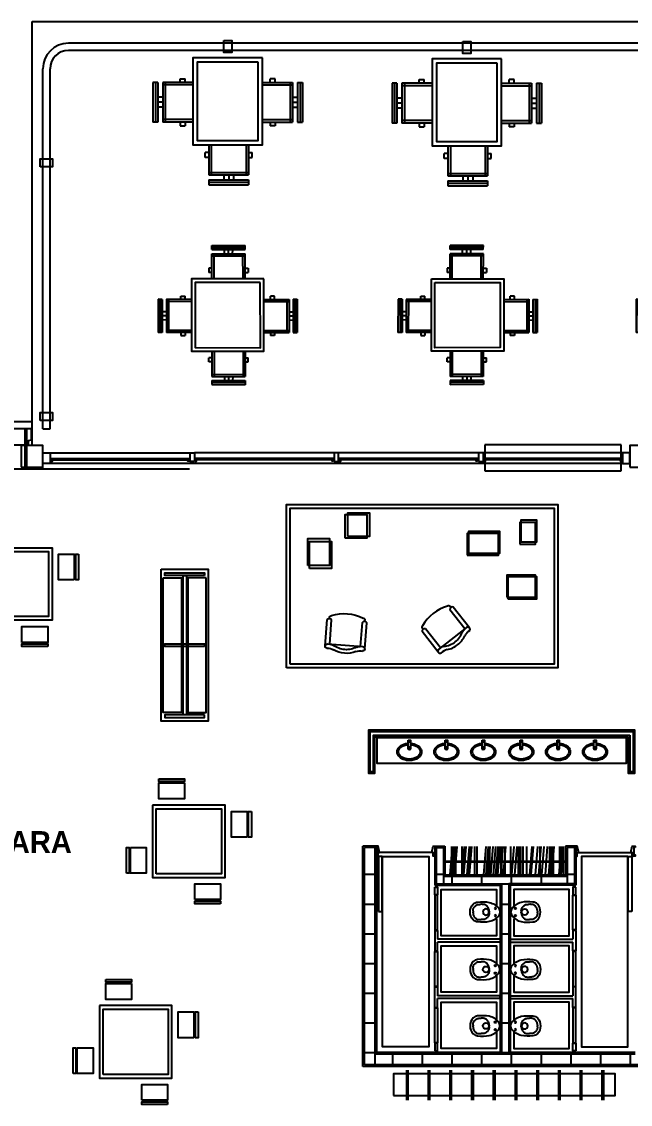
# Model space of a CAD drawing. Extents: x 2217 to 2324, y 363 to 419.
# Drawn here: x 2276.53 to 2284.93, y 403.96 to 418.9 of the extents above; entities that cross this region are included whole.
import ezdxf

# ---------------------------------------------------------------- set-up
doc = ezdxf.new("R2010")
doc.units = 0
doc.header["$LTSCALE"] = 12
doc.header["$MEASUREMENT"] = 0
doc.linetypes.add('HIDDEN', pattern=[0.375, 0.25, -0.125])
doc.layers.get('0').update_dxf_attribs({"linetype": 'CONTINUOUS'})
for name, color, linetype in [('10-SANITARIOS', 2, 'CONTINUOUS'), ('ANAQUELES', 2, 'CONTINUOUS'), ('CARPINTERIA', 2, 'CONTINUOUS'), ('ESTRUCTURA', 7, 'CONTINUOUS'), ('MUEBLES', 2, 'CONTINUOUS'), ('MURO-INT', 4, 'CONTINUOUS'), ('NOMBRES3', 3, 'CONTINUOUS'), ('PREMOLDHORMIGON', 7, 'CONTINUOUS'), ('PUERTAS', 2, 'CONTINUOUS'), ('SOLADO', 8, 'CONTINUOUS'), ('TABIQUES', 2, 'CONTINUOUS'), ('VIDRIO', 8, 'CONTINUOUS')]:
    doc.layers.add(name, color=color, linetype=linetype)
doc.styles.add('NOMBRES3', font='cityb___.ttf')
pattern_1 = [(0, (0, 0), (0, 0.41), [])]

# ---------------------------------------------------------------- blocks, each defined once
blk = doc.blocks.new('SAPLS507')
blk.add_lwpolyline([(0, -0.585, 0.193023), (0.137, -0.535, 0.145572), (0.172, -0.456, 0.077711), (0.165, -0.255, 0.087544), (0.125, -0.161, 0.055228), (0.065, -0.091, 0.090627), (0, -0.072, 0.091051), (-0.065, -0.091, 0.055228), (-0.126, -0.161, 0.087544), (-0.165, -0.255, 0.077711), (-0.172, -0.456, 0.145572), (-0.137, -0.535, 0.193023), (0, -0.585, 61.25604)], format="xyb", close=True)
at = {"color": 30}
for points in [[(-0.015, -0.256), (-0.033, -0.258, 0.028747), (-0.061, -0.265, 0.052421), (-0.075, -0.272, 0.050041), (-0.092, -0.284, 0.040538), (-0.109, -0.303, 0.036304), (-0.124, -0.325, 0.08346), (-0.129, -0.336, 0.024812), (-0.13, -0.346, 0.009631), (-0.132, -0.373, 0.014344), (-0.132, -0.382, 0.009208), (-0.132, -0.396)], [(0.015, -0.256), (0.033, -0.258, -0.028747), (0.061, -0.265, -0.052421), (0.075, -0.272, -0.050041), (0.092, -0.284, -0.040538), (0.109, -0.303, -0.036304), (0.125, -0.325, -0.08346), (0.129, -0.336, -0.024812), (0.13, -0.346, -0.009631), (0.132, -0.373, -0.014344), (0.133, -0.382, -0.009208), (0.132, -0.396)], [(-0.015, -0.536), (-0.033, -0.535, -0.028747), (-0.061, -0.527, -0.052421), (-0.075, -0.521, -0.050041), (-0.092, -0.508, -0.040538), (-0.109, -0.49, -0.036304), (-0.124, -0.468, -0.08346), (-0.129, -0.457, -0.024812), (-0.13, -0.446, -0.009631), (-0.132, -0.42, -0.014344), (-0.132, -0.411, -0.009208), (-0.132, -0.396)], [(0.015, -0.536), (0.033, -0.535, 0.028747), (0.061, -0.527, 0.052421), (0.075, -0.521, 0.050041), (0.092, -0.508, 0.040538), (0.109, -0.49, 0.036304), (0.125, -0.468, 0.08346), (0.129, -0.457, 0.024812), (0.13, -0.446, 0.009631), (0.132, -0.42, 0.014344), (0.133, -0.411, 0.009208), (0.132, -0.396)]]:
    blk.add_lwpolyline(points, format="xyb", dxfattribs=at)
for points in [[(-0.015, -0.256), (0, -0.256)], [(0.015, -0.256), (0, -0.256)], [(-0.015, -0.536), (0, -0.536)], [(0.015, -0.536), (0, -0.536)]]:
    blk.add_lwpolyline(points, dxfattribs=at)
for centre, radius in [((-0.064, -0.152), 0.0141), ((0.064, -0.152), 0.0141), ((0, -0.314), 0.0535)]:
    blk.add_circle(centre, radius, dxfattribs=at)
blk = doc.blocks.new('P80I')
at = {"layer": 'PUERTAS'}
blk.add_line((0.78, 0.02), (0.02, 0.02), dxfattribs=at)
for points in [[(0.025, 0.83), (0.075, 0.83), (0.075, 0.075), (0.025, 0.075)], [(-0.02, -0.05), (0, -0.05), (0, 0.05), (-0.02, 0.05), (-0.02, 0.07), (0.02, 0.07), (0.02, 0.02), (0.04, 0.02), (0.02, -0.07), (-0.02, -0.07)], [(0.82, -0.05), (0.8, -0.05), (0.8, 0.05), (0.82, 0.05), (0.82, 0.07), (0.78, 0.07), (0.78, 0.02), (0.76, 0.02), (0.78, -0.07), (0.82, -0.07)]]:
    blk.add_lwpolyline(points, close=True, dxfattribs=at)
blk.add_circle((0.02, 0.075), 0.005, dxfattribs=at)
blk = doc.blocks.new('BACHANIÑOS')
at = {"layer": '10-SANITARIOS'}
blk.add_lwpolyline([(-0.015, 0.283), (0.015, 0.283), (0.015, 0.183), (-0.015, 0.183)], close=True, dxfattribs=at)
at = {"layer": '10-SANITARIOS', "color": 8}
for centre, radius in [((0, 0.265), 0.0121), ((0, 0.172), 0.01)]:
    blk.add_circle(centre, radius, dxfattribs=at)
blk.add_arc((0, 0.172), 0.02, 138.5904, 41.4096, dxfattribs=at)
at = {"layer": '10-SANITARIOS', "color": 8, "extrusion": (0, 0, -1)}
blk.add_ellipse((0, 0.12), major_axis=(-0.15, 0), ratio=0.666667, start_param=1.670964, end_param=7.753814, dxfattribs=at)
at = {"layer": '10-SANITARIOS'}
blk.add_open_spline([(0.015, 0.239), (0.017, 0.239), (0.018, 0.239), (0.081, 0.234), (0.138, 0.205), (0.177, 0.126), (0.17, 0.086), (0.119, 0.028), (0.078, 0.008), (-0.03, -0.007), (-0.1, 0.011), (-0.158, 0.07), (-0.17, 0.094), (-0.17, 0.12), (-0.17, 0.144), (-0.159, 0.168), (-0.112, 0.218), (-0.065, 0.236), (-0.015, 0.239)], degree=3, knots=[1.662738, 1.662738, 1.662738, 1.662738, 1.694094, 1.694094, 2.825169, 2.825169, 3.667091, 3.667091, 4.509014, 4.509014, 5.694229, 5.694229, 6.283185, 6.283185, 6.283185, 6.846204, 6.846204, 7.76179, 7.76179, 7.76179, 7.76179], dxfattribs=at)
blk = doc.blocks.new('MESABAREXT2PL')
at = {"layer": 'MUEBLES', "color": 1}
for p, q in [((-0.525, 0.126), (-0.848, -0.197)), ((-0.505, 0.106), (-0.828, -0.218)), ((-0.485, 0.085), (-0.808, -0.238)), ((-0.444, 0.045), (-0.768, -0.278)), ((-0.424, 0.025), (-0.747, -0.298)), ((-0.485, 0.085), (-0.525, 0.126)), ((-0.22, -0.22), (-0.465, 0.025)), ((-0.2, -0.2), (-0.444, 0.045)), ((0.2, -0.2), (0.444, 0.045)), ((0.22, -0.22), (0.465, 0.025)), ((0.424, 0.025), (0.747, -0.298)), ((0.444, 0.045), (0.768, -0.278)), ((0.485, 0.085), (0.525, 0.126)), ((0.485, 0.085), (0.808, -0.238)), ((0.505, 0.106), (0.828, -0.218)), ((0.525, 0.126), (0.848, -0.197)), ((-0.646, -0.157), (-0.687, -0.117)), ((-0.606, -0.117), (-0.646, -0.076)), ((-0.566, -0.076), (-0.606, -0.036)), ((-0.303, -0.096), (-0.273, -0.066)), ((-0.273, -0.066), (-0.232, -0.107)), ((-0.263, -0.137), (-0.232, -0.107)), ((0.273, -0.066), (0.232, -0.107)), ((0.263, -0.137), (0.232, -0.107)), ((0.303, -0.096), (0.273, -0.066)), ((0.566, -0.076), (0.606, -0.036)), ((0.606, -0.117), (0.646, -0.076)), ((0.646, -0.157), (0.687, -0.117)), ((-0.808, -0.238), (-0.848, -0.197)), ((-0.523, -0.523), (-0.768, -0.278)), ((-0.503, -0.503), (-0.747, -0.258)), ((0.503, -0.503), (0.747, -0.258)), ((0.523, -0.523), (0.768, -0.278)), ((0.808, -0.238), (0.848, -0.197)), ((-0.626, -0.42), (-0.656, -0.45)), ((0.626, -0.42), (0.656, -0.45)), ((-0.656, -0.45), (-0.616, -0.49)), ((-0.586, -0.46), (-0.616, -0.49)), ((0.586, -0.46), (0.616, -0.49)), ((0.656, -0.45), (0.616, -0.49)), ((-0.507, -0.907), (-0.752, -1.152)), ((-0.487, -0.927), (-0.732, -1.172)), ((-0.641, -0.98), (-0.601, -0.939)), ((-0.611, -1.01), (-0.641, -0.98)), ((-0.57, -0.97), (-0.601, -0.939)), ((0.487, -0.927), (0.732, -1.172)), ((0.507, -0.907), (0.752, -1.152)), ((0.57, -0.97), (0.601, -0.939)), ((0.641, -0.98), (0.601, -0.939)), ((0.611, -1.01), (0.641, -0.98)), ((-0.793, -1.192), (-0.833, -1.232)), ((-0.793, -1.192), (-0.469, -1.515)), ((-0.752, -1.152), (-0.429, -1.475)), ((-0.732, -1.131), (-0.409, -1.455)), ((0.732, -1.131), (0.409, -1.455)), ((0.752, -1.152), (0.429, -1.475)), ((0.793, -1.192), (0.469, -1.515)), ((0.793, -1.192), (0.833, -1.232)), ((-0.833, -1.232), (-0.51, -1.556)), ((-0.813, -1.212), (-0.49, -1.535)), ((-0.631, -1.273), (-0.671, -1.313)), ((-0.591, -1.313), (-0.631, -1.354)), ((-0.204, -1.21), (-0.449, -1.455)), ((-0.184, -1.23), (-0.429, -1.475)), ((-0.287, -1.333), (-0.257, -1.364)), ((-0.257, -1.364), (-0.217, -1.323)), ((-0.247, -1.293), (-0.217, -1.323)), ((0.184, -1.23), (0.429, -1.475)), ((0.204, -1.21), (0.449, -1.455)), ((0.247, -1.293), (0.217, -1.323)), ((0.257, -1.364), (0.217, -1.323)), ((0.287, -1.333), (0.257, -1.364)), ((0.813, -1.212), (0.49, -1.535)), ((0.833, -1.232), (0.51, -1.556)), ((0.591, -1.313), (0.631, -1.354)), ((0.631, -1.273), (0.671, -1.313)), ((-0.55, -1.354), (-0.591, -1.394)), ((0.55, -1.354), (0.591, -1.394)), ((-0.469, -1.515), (-0.51, -1.556)), ((0.469, -1.515), (0.51, -1.556))]:
    blk.add_line(p, q, dxfattribs=at)
at = {"layer": 'MUEBLES'}
blk.add_lwpolyline([(0.707, -0.707), (0, 0), (-0.707, -0.707), (0, -1.414)], close=True, dxfattribs=at)
at = {"layer": 'MUEBLES', "color": 8}
blk.add_lwpolyline([(0.636, -0.707), (0, -0.071), (-0.636, -0.707), (0, -1.344)], close=True, dxfattribs=at)
blk = doc.blocks.new('T2D_PS148')
at = {"color": 0, "linetype": 'ByBlock'}
for p, q in [((0, -98), (0, -521)), ((35, -130), (605, -130)), ((70, -130), (70, -521)), ((570, -130), (570, -521)), ((640, -98), (640, -521)), ((35, -541), (35, -561)), ((605, -541), (605, -561))]:
    blk.add_line(p, q, dxfattribs=at)
for centre, radius, start, end in [((320, -410), 410, 90, 116.0247), ((320, -410), 410, 63.9753, 90), ((35, -95), 35, 95.6834, 270), ((54, 135), 196, 263.4158, 296.0105), ((54, 65), 196, 277.0083, 292.6418), ((320, -410), 350, 90, 122.9589), ((320, -410), 350, 57.0411, 90), ((586, 135), 196, 243.9895, 276.5842), ((586, 65), 196, 247.3582, 262.9917), ((605, -95), 35, 270, 84.3166), ((35, -500), 40.6, 210.5102, 329.4898), ((605, -500), 40.6, 210.5102, 329.4898), ((65, -561), 30, 180, 270), ((320, 34), 675, 247.8126, 292.1874), ((575, -561), 30, 270, 0)]:
    blk.add_arc(centre, radius, start, end, dxfattribs=at)
for tag, p, flags in [('SIGLA', (137, -193), 3), ('FINITURA1-RIV1', (139, -235), 1), ('FINITURA1-COL1', (139, -285), 1)]:
    blk.add_attdef(tag, p, '', height=30, dxfattribs=dict(at, flags=flags))
blk = doc.blocks.new('SILLANIÑOS')
at = {"layer": 'MUEBLES', "color": 1, "xscale": -0.001, "yscale": 0.001, "zscale": 0.001, "rotation": 90.00000000000037}
blk.add_blockref('T2D_PS148', (-0.641, 0.32), dxfattribs=at)
blk = doc.blocks.new('MESABAREXTPL')
at = {"layer": 'MUEBLES', "color": 1}
for p, q in [((-0.546, -0.24), (-0.489, -0.24)), ((-0.546, -0.282), (-0.546, -0.24)), ((-0.489, -0.282), (-0.489, -0.24)), ((0.546, -0.24), (0.489, -0.24)), ((0.489, -0.282), (0.489, -0.24)), ((0.546, -0.282), (0.546, -0.24)), ((-0.86, -0.282), (-0.86, -0.74)), ((-0.803, -0.282), (-0.86, -0.282)), ((-0.832, -0.282), (-0.832, -0.74)), ((-0.803, -0.282), (-0.803, -0.74)), ((-0.4, -0.282), (-0.746, -0.282)), ((-0.746, -0.282), (-0.746, -0.74)), ((-0.4, -0.311), (-0.746, -0.311)), ((-0.718, -0.282), (-0.718, -0.74)), ((0.4, -0.282), (0.746, -0.282)), ((0.4, -0.311), (0.746, -0.311)), ((0.718, -0.282), (0.718, -0.74)), ((0.746, -0.282), (0.746, -0.74)), ((0.803, -0.282), (0.803, -0.74)), ((0.803, -0.282), (0.86, -0.282)), ((0.832, -0.282), (0.832, -0.74)), ((0.86, -0.282), (0.86, -0.74)), ((-0.746, -0.454), (-0.803, -0.454)), ((0.746, -0.454), (0.803, -0.454)), ((-0.746, -0.511), (-0.803, -0.511)), ((-0.746, -0.568), (-0.803, -0.568)), ((0.746, -0.511), (0.803, -0.511)), ((0.746, -0.568), (0.803, -0.568)), ((-0.803, -0.74), (-0.86, -0.74)), ((-0.4, -0.711), (-0.746, -0.711)), ((-0.4, -0.74), (-0.746, -0.74)), ((-0.546, -0.74), (-0.546, -0.782)), ((-0.489, -0.74), (-0.489, -0.782)), ((0.4, -0.711), (0.746, -0.711)), ((0.4, -0.74), (0.746, -0.74)), ((0.489, -0.74), (0.489, -0.782)), ((0.546, -0.74), (0.546, -0.782)), ((0.803, -0.74), (0.86, -0.74)), ((-0.546, -0.782), (-0.489, -0.782)), ((0.546, -0.782), (0.489, -0.782)), ((-0.218, -1.089), (-0.26, -1.089)), ((-0.26, -1.146), (-0.26, -1.089)), ((-0.218, -1), (-0.218, -1.346)), ((-0.189, -1), (-0.189, -1.346)), ((0.211, -1), (0.211, -1.346)), ((0.24, -1), (0.24, -1.346)), ((0.24, -1.089), (0.282, -1.089)), ((0.282, -1.146), (0.282, -1.089)), ((-0.218, -1.146), (-0.26, -1.146)), ((0.24, -1.146), (0.282, -1.146)), ((-0.218, -1.318), (0.24, -1.318)), ((-0.218, -1.346), (0.24, -1.346)), ((-0.046, -1.346), (-0.046, -1.403)), ((0.011, -1.346), (0.011, -1.403)), ((0.068, -1.346), (0.068, -1.403)), ((-0.218, -1.403), (-0.218, -1.46)), ((-0.218, -1.403), (0.24, -1.403)), ((-0.218, -1.432), (0.24, -1.432)), ((-0.218, -1.46), (0.24, -1.46)), ((0.24, -1.403), (0.24, -1.46))]:
    blk.add_line(p, q, dxfattribs=at)
at = {"layer": 'MUEBLES'}
blk.add_lwpolyline([(0.4, 0), (-0.4, 0), (-0.4, -1), (0.4, -1)], close=True, dxfattribs=at)
at = {"layer": 'MUEBLES', "color": 8}
blk.add_lwpolyline([(0.35, -0.05), (-0.35, -0.05), (-0.35, -0.95), (0.35, -0.95)], close=True, dxfattribs=at)

msp = doc.modelspace()

# ---------------------------------------------------------------- hatches: boundary and pattern name
at = {"layer": 'MURO-INT'}
h = msp.add_hatch(dxfattribs=at)
h.set_pattern_fill('_U', color=2, scale=0.41, style=0, pattern_type=0)
h.set_pattern_definition(pattern_1)
h.paths.add_polyline_path([(2281.408, 407.499), (2281.258, 407.499), (2281.258, 404.499), (2281.408, 404.499)])
h = msp.add_hatch(dxfattribs=at)
h.set_pattern_fill('_U', color=2, scale=0.41, style=0, pattern_type=0)
h.set_pattern_definition(pattern_1)
h.paths.add_polyline_path([(2283.252, 406.999), (2283.152, 406.999), (2283.152, 404.649), (2283.252, 404.649)])
h.paths.add_polyline_path([(2282.348, 407.499), (2282.248, 407.499), (2282.248, 406.999), (2282.348, 406.999)])
h.paths.add_polyline_path([(2284.156, 407.499), (2284.056, 407.499), (2284.056, 406.999), (2284.156, 406.999)])
h = msp.add_hatch(dxfattribs=at)
h.set_pattern_fill('_U', color=2, scale=0.41, angle=90, style=0, pattern_type=0)
h.set_pattern_definition([(90, (0, 0), (-0.41, 3e-17), [])])
h.paths.add_polyline_path([(2284.056, 406.999), (2284.056, 407.099), (2282.348, 407.099), (2282.348, 406.999), (2283.252, 406.999)])
h.paths.add_polyline_path([(2283.252, 404.649), (2281.408, 404.649), (2281.408, 404.499), (2284.996, 404.499), (2284.996, 404.649)])

# ---------------------------------------------------------------- linework, layer by layer
at = {"layer": 'ANAQUELES', "color": 8}
for points in [[(2278.452, 411.343), (2279.102, 411.343), (2279.102, 409.243), (2278.452, 409.243)], [(2278.48, 411.224), (2278.732, 411.224), (2278.732, 409.362), (2278.48, 409.362)], [(2279.074, 411.224), (2278.822, 411.224), (2278.822, 409.362), (2279.074, 409.362)], [(2279.052, 410.274), (2278.502, 410.274), (2278.502, 410.312), (2279.052, 410.312)]]:
    msp.add_lwpolyline(points, close=True, dxfattribs=at)
at = {"layer": 'ANAQUELES'}
for points in [[(2279.052, 411.254), (2278.502, 411.254), (2278.502, 411.293), (2279.052, 411.293)], [(2279.052, 411.254), (2279.052, 411.254), (2279.052, 411.293), (2279.052, 411.293)], [(2278.8, 409.332), (2278.754, 409.332), (2278.754, 411.254), (2278.8, 411.254)], [(2279.052, 409.332), (2278.502, 409.332), (2278.502, 409.293), (2279.052, 409.293)]]:
    msp.add_lwpolyline(points, close=True, dxfattribs=at)
at = {"layer": 'CARPINTERIA', "color": 8}
msp.add_line((2284.821, 412.799), (2276.921, 412.799), dxfattribs=at)
at = {"layer": 'CARPINTERIA'}
msp.add_line((2276.821, 412.729), (2278.844, 412.729), dxfattribs=at)
at = {"layer": 'CARPINTERIA', "linetype": 'HIDDEN'}
msp.add_lwpolyline([(2282.921, 412.699), (2284.801, 412.699), (2284.801, 413.059), (2282.921, 413.059)], close=True, dxfattribs=at)
at = {"layer": 'CARPINTERIA'}
for points in [[(2276.921, 412.799), (2276.821, 412.799), (2276.821, 412.949), (2276.921, 412.949)], [(2278.911, 412.829), (2278.851, 412.829), (2278.851, 412.949), (2278.911, 412.949)], [(2280.841, 412.829), (2280.901, 412.829), (2280.901, 412.949), (2280.841, 412.949)], [(2282.831, 412.829), (2282.901, 412.829), (2282.901, 412.949), (2282.831, 412.949)], [(2284.821, 412.799), (2284.921, 412.799), (2284.921, 412.949), (2284.821, 412.949)], [(2276.931, 412.831), (2276.951, 412.831), (2276.951, 412.851), (2276.931, 412.851)], [(2278.841, 412.831), (2278.821, 412.831), (2278.821, 412.851), (2278.841, 412.851)], [(2278.921, 412.831), (2278.941, 412.831), (2278.941, 412.851), (2278.921, 412.851)], [(2280.831, 412.831), (2280.811, 412.831), (2280.811, 412.851), (2280.831, 412.851)], [(2280.911, 412.831), (2280.931, 412.831), (2280.931, 412.851), (2280.911, 412.851)], [(2282.821, 412.831), (2282.801, 412.831), (2282.801, 412.851), (2282.821, 412.851)], [(2282.911, 412.831), (2282.931, 412.831), (2282.931, 412.851), (2282.911, 412.851)], [(2284.811, 412.831), (2284.791, 412.831), (2284.791, 412.851), (2284.811, 412.851)]]:
    msp.add_lwpolyline(points, close=True, dxfattribs=at)
at = {"layer": 'CARPINTERIA', "color": 8}
for points in [[(2276.921, 412.949), (2278.851, 412.949)], [(2280.841, 412.949), (2278.911, 412.949)], [(2282.831, 412.949), (2280.901, 412.949)], [(2284.821, 412.949), (2282.901, 412.949)]]:
    msp.add_lwpolyline(points, dxfattribs=at)
at = {"layer": 'ESTRUCTURA'}
for points in [[(2276.521, 412.749), (2276.821, 412.749), (2276.821, 413.049), (2276.521, 413.049)], [(2284.921, 412.749), (2285.221, 412.749), (2285.221, 413.049), (2284.921, 413.049)]]:
    msp.add_lwpolyline(points, close=True, dxfattribs=at)
at = {"layer": 'MUEBLES'}
for p, q in [((2301.371, 418.6), (2277.171, 418.6)), ((2301.371, 418.5), (2277.171, 418.5)), ((2276.821, 413.279), (2276.821, 418.25)), ((2276.921, 413.279), (2276.921, 418.25)), ((2276.821, 413.279), (2276.921, 413.279))]:
    msp.add_line(p, q, dxfattribs=at)
at = {"layer": 'MUEBLES', "color": 1}
for p, q in [((2281.837, 404.425), (2281.837, 404.015)), ((2281.857, 404.425), (2281.857, 404.015)), ((2282.137, 404.425), (2282.137, 404.015)), ((2282.157, 404.425), (2282.157, 404.015)), ((2282.437, 404.425), (2282.437, 404.015)), ((2282.457, 404.425), (2282.457, 404.015)), ((2282.737, 404.425), (2282.737, 404.015)), ((2282.757, 404.425), (2282.757, 404.015)), ((2283.037, 404.425), (2283.037, 404.015)), ((2283.057, 404.425), (2283.057, 404.015)), ((2283.337, 404.425), (2283.337, 404.015)), ((2283.357, 404.425), (2283.357, 404.015)), ((2283.637, 404.425), (2283.637, 404.015)), ((2283.657, 404.425), (2283.657, 404.015)), ((2283.937, 404.425), (2283.937, 404.015)), ((2283.957, 404.425), (2283.957, 404.015)), ((2284.237, 404.425), (2284.237, 404.015)), ((2284.257, 404.425), (2284.257, 404.015)), ((2284.537, 404.425), (2284.537, 404.015)), ((2284.557, 404.425), (2284.557, 404.015))]:
    msp.add_line(p, q, dxfattribs=at)
at = {"layer": 'MUEBLES'}
for points in [[(2279.316, 418.64), (2279.426, 418.64), (2279.426, 418.472), (2279.316, 418.472)], [(2282.616, 418.627), (2282.726, 418.627), (2282.726, 418.459), (2282.616, 418.459)], [(2276.782, 416.895), (2276.782, 417.005), (2276.95, 417.005), (2276.95, 416.895)], [(2276.782, 413.393), (2276.782, 413.503), (2276.95, 413.503), (2276.95, 413.393)], [(2280.181, 409.979), (2280.181, 412.236), (2283.929, 412.236), (2283.929, 409.979)], [(2281.028, 411.793), (2281.028, 412.118), (2281.328, 412.118), (2281.328, 411.793)], [(2283.419, 411.717), (2283.637, 411.717), (2283.637, 412.017), (2283.419, 412.017)], [(2282.694, 411.564), (2283.127, 411.564), (2283.127, 411.864), (2282.694, 411.864)], [(2280.478, 411.392), (2280.478, 411.766), (2280.778, 411.766), (2280.778, 411.392)], [(2275.947, 410.637), (2275.947, 411.637), (2276.947, 411.637), (2276.947, 410.637)], [(2283.24, 410.934), (2283.637, 410.934), (2283.637, 411.234), (2283.24, 411.234)], [(2281.433, 409.019), (2284.871, 409.019), (2284.871, 408.659), (2281.433, 408.659)], [(2278.334, 408.086), (2278.334, 407.086), (2279.334, 407.086), (2279.334, 408.086)], [(2277.6, 405.318), (2277.6, 404.318), (2278.6, 404.318), (2278.6, 405.318)], [(2281.66, 404.077), (2284.72, 404.077), (2284.72, 404.377), (2281.66, 404.377)]]:
    msp.add_lwpolyline(points, close=True, dxfattribs=at)
at = {"layer": 'MUEBLES', "color": 8}
for points in [[(2280.231, 410.029), (2280.231, 412.186), (2283.879, 412.186), (2283.879, 410.029)], [(2280.993, 411.769), (2280.993, 412.095), (2281.293, 412.095), (2281.293, 411.769)], [(2283.402, 411.688), (2283.62, 411.688), (2283.62, 411.988), (2283.402, 411.988)], [(2280.502, 411.352), (2280.502, 411.725), (2280.802, 411.725), (2280.802, 411.352)], [(2282.676, 411.535), (2283.11, 411.535), (2283.11, 411.835), (2282.676, 411.835)], [(2275.997, 410.687), (2275.997, 411.587), (2276.897, 411.587), (2276.897, 410.687)], [(2283.222, 410.957), (2283.62, 410.957), (2283.62, 411.257), (2283.222, 411.257)], [(2278.384, 407.136), (2278.384, 408.036), (2279.284, 408.036), (2279.284, 407.136)], [(2277.65, 404.368), (2277.65, 405.268), (2278.55, 405.268), (2278.55, 404.368)]]:
    msp.add_lwpolyline(points, close=True, dxfattribs=at)
at = {"layer": 'MUEBLES', "color": 1}
for points in [[(2277.252, 411.195), (2277.034, 411.195), (2277.034, 411.55), (2277.252, 411.55)], [(2277.31, 411.55), (2277.31, 411.195), (2277.272, 411.195), (2277.272, 411.55)], [(2276.531, 410.332), (2276.531, 410.551), (2276.886, 410.551), (2276.886, 410.332)], [(2276.886, 410.275), (2276.531, 410.275), (2276.531, 410.312), (2276.886, 410.312)], [(2278.421, 408.448), (2278.776, 408.448), (2278.776, 408.411), (2278.421, 408.411)], [(2278.776, 408.391), (2278.776, 408.172), (2278.421, 408.172), (2278.421, 408.391)], [(2279.639, 407.643), (2279.421, 407.643), (2279.421, 407.998), (2279.639, 407.998)], [(2279.697, 407.998), (2279.697, 407.643), (2279.659, 407.643), (2279.659, 407.998)], [(2277.972, 407.147), (2277.972, 407.502), (2278.009, 407.502), (2278.009, 407.147)], [(2278.029, 407.502), (2278.247, 407.502), (2278.247, 407.147), (2278.029, 407.147)], [(2278.918, 406.781), (2278.918, 406.999), (2279.273, 406.999), (2279.273, 406.781)], [(2279.273, 406.723), (2278.918, 406.723), (2278.918, 406.761), (2279.273, 406.761)], [(2277.687, 405.68), (2278.042, 405.68), (2278.042, 405.643), (2277.687, 405.643)], [(2278.042, 405.623), (2278.042, 405.404), (2277.687, 405.404), (2277.687, 405.623)], [(2278.905, 404.875), (2278.687, 404.875), (2278.687, 405.23), (2278.905, 405.23)], [(2278.962, 405.23), (2278.962, 404.875), (2278.925, 404.875), (2278.925, 405.23)], [(2277.237, 404.379), (2277.237, 404.734), (2277.275, 404.734), (2277.275, 404.379)], [(2277.295, 404.734), (2277.513, 404.734), (2277.513, 404.379), (2277.295, 404.379)], [(2278.184, 404.013), (2278.184, 404.231), (2278.539, 404.231), (2278.539, 404.013)], [(2278.539, 403.955), (2278.184, 403.955), (2278.184, 403.992), (2278.539, 403.992)]]:
    msp.add_lwpolyline(points, close=True, dxfattribs=at)
at = {"layer": 'MUEBLES'}
for radius in [0.35, 0.25]:
    msp.add_arc((2277.171, 418.25), radius, 90, 180, dxfattribs=at)
at = {"layer": 'MURO-INT'}
for p, q in [((2276.671, 418.899), (2301.871, 418.899)), ((2276.671, 413.049), (2276.671, 418.899)), ((2268.271, 413.379), (2276.671, 413.379)), ((2276.671, 413.379), (2276.671, 413.379)), ((2281.258, 404.499), (2281.258, 407.499)), ((2281.408, 407.499), (2281.258, 407.499)), ((2281.408, 404.499), (2281.408, 407.499)), ((2282.248, 407.499), (2282.248, 406.999)), ((2282.248, 407.499), (2282.348, 407.499)), ((2282.348, 407.499), (2282.348, 406.999)), ((2284.156, 407.499), (2284.056, 407.499)), ((2284.056, 407.499), (2284.056, 406.999)), ((2284.156, 407.499), (2284.156, 406.999)), ((2284.056, 407.099), (2282.348, 407.099)), ((2282.248, 406.999), (2283.252, 406.999)), ((2283.152, 406.999), (2283.152, 404.649)), ((2284.156, 406.999), (2283.252, 406.999)), ((2283.252, 406.999), (2283.252, 404.649)), ((2283.252, 404.649), (2281.408, 404.649)), ((2284.996, 404.649), (2283.252, 404.649)), ((2293.546, 404.499), (2281.258, 404.499))]:
    msp.add_line(p, q, dxfattribs=at)
at = {"layer": 'MURO-INT', "color": 8}
for p, q in [((2268.341, 412.729), (2276.821, 412.729)), ((2276.821, 412.729), (2276.821, 412.749)), ((2281.238, 404.479), (2281.238, 407.519)), ((2281.408, 407.519), (2281.238, 407.519)), ((2281.428, 404.649), (2281.428, 407.379)), ((2282.228, 407.379), (2282.228, 406.979)), ((2282.248, 407.519), (2282.368, 407.519)), ((2282.368, 407.519), (2282.368, 407.099)), ((2284.036, 407.519), (2284.036, 407.099)), ((2284.156, 407.519), (2284.036, 407.519)), ((2284.176, 407.379), (2284.176, 406.979)), ((2284.056, 407.119), (2282.348, 407.119)), ((2282.228, 406.979), (2283.152, 406.979)), ((2283.132, 406.999), (2283.132, 404.649)), ((2284.176, 406.979), (2283.252, 406.979)), ((2283.272, 406.999), (2283.272, 404.649)), ((2283.152, 404.669), (2281.408, 404.669)), ((2284.996, 404.669), (2283.252, 404.669)), ((2293.566, 404.479), (2281.238, 404.479))]:
    msp.add_line(p, q, dxfattribs=at)
at = {"layer": 'PREMOLDHORMIGON', "color": 8}
for p, q in [((2276.571, 413.279), (2276.571, 412.749)), ((2276.591, 413.279), (2276.591, 412.749))]:
    msp.add_line(p, q, dxfattribs=at)
at = {"layer": 'PREMOLDHORMIGON'}
msp.add_lwpolyline([(2268.24, 413.059), (2276.62, 413.059), (2276.62, 413.116), (2276.661, 413.128), (2276.661, 413.279), (2268.281, 413.279), (2268.281, 413.113), (2268.24, 413.101)], close=True, dxfattribs=at)
at = {"layer": 'SOLADO'}
for points in [[(2281.508, 407.374), (2282.148, 407.374), (2282.148, 404.749), (2281.508, 404.749)], [(2284.896, 407.374), (2284.256, 407.374), (2284.256, 404.749), (2284.896, 404.749)]]:
    msp.add_lwpolyline(points, close=True, dxfattribs=at)
for points in [[(2283.082, 406.514), (2283.082, 406.283), (2282.318, 406.283), (2282.318, 406.922), (2283.082, 406.922), (2283.082, 406.677)], [(2283.322, 406.514), (2283.322, 406.283), (2284.086, 406.283), (2284.086, 406.922), (2283.322, 406.922), (2283.322, 406.677)], [(2283.082, 405.736), (2283.082, 405.505), (2282.318, 405.505), (2282.318, 406.143), (2283.082, 406.143), (2283.082, 405.898)], [(2283.322, 405.736), (2283.322, 405.505), (2284.086, 405.505), (2284.086, 406.143), (2283.322, 406.143), (2283.322, 405.898)], [(2283.082, 404.957), (2283.082, 404.726), (2282.318, 404.726), (2282.318, 405.365), (2283.082, 405.365), (2283.082, 405.119)], [(2283.322, 404.957), (2283.322, 404.726), (2284.086, 404.726), (2284.086, 405.365), (2283.322, 405.365), (2283.322, 405.119)]]:
    msp.add_lwpolyline(points, dxfattribs=at)
at = {"layer": 'TABIQUES', "color": 1}
for p, q in [((2282.47, 407.514), (2282.438, 407.124)), ((2282.49, 407.514), (2282.458, 407.124)), ((2282.459, 407.515), (2282.459, 407.124)), ((2282.516, 407.514), (2282.484, 407.124)), ((2282.533, 407.514), (2282.501, 407.124)), ((2282.517, 407.515), (2282.517, 407.124)), ((2282.634, 407.514), (2282.602, 407.124)), ((2282.603, 407.515), (2282.603, 407.124)), ((2282.66, 407.514), (2282.628, 407.124)), ((2282.702, 407.514), (2282.67, 407.124)), ((2282.73, 407.514), (2282.699, 407.124)), ((2282.738, 407.514), (2282.706, 407.124)), ((2282.777, 407.515), (2282.777, 407.124)), ((2282.808, 407.515), (2282.808, 407.124)), ((2282.936, 407.514), (2282.904, 407.124)), ((2282.965, 407.514), (2282.933, 407.124)), ((2282.991, 407.514), (2282.959, 407.124)), ((2282.983, 407.515), (2282.983, 407.124)), ((2283.032, 407.514), (2283, 407.124)), ((2283.069, 407.514), (2283.037, 407.124)), ((2283.1, 407.514), (2283.068, 407.124)), ((2283.126, 407.514), (2283.094, 407.124)), ((2283.168, 407.514), (2283.136, 407.124)), ((2283.139, 407.515), (2283.139, 407.124)), ((2283.15, 407.515), (2283.15, 407.124)), ((2283.204, 407.514), (2283.172, 407.124)), ((2283.198, 407.515), (2283.198, 407.124)), ((2283.274, 407.515), (2283.274, 407.124)), ((2283.319, 407.514), (2283.287, 407.124)), ((2283.361, 407.514), (2283.329, 407.124)), ((2283.379, 407.515), (2283.379, 407.124)), ((2283.399, 407.515), (2283.399, 407.124)), ((2283.403, 407.515), (2283.403, 407.124)), ((2283.436, 407.515), (2283.436, 407.124)), ((2283.447, 407.515), (2283.447, 407.124)), ((2283.496, 407.515), (2283.496, 407.124)), ((2283.567, 407.514), (2283.535, 407.124)), ((2283.588, 407.514), (2283.556, 407.124)), ((2283.648, 407.514), (2283.616, 407.124)), ((2283.694, 407.514), (2283.662, 407.124)), ((2283.678, 407.515), (2283.678, 407.124)), ((2283.736, 407.514), (2283.704, 407.124)), ((2283.783, 407.514), (2283.751, 407.124)), ((2283.83, 407.514), (2283.798, 407.124)), ((2283.84, 407.514), (2283.808, 407.124)), ((2283.814, 407.515), (2283.814, 407.124)), ((2283.816, 407.515), (2283.816, 407.124)), ((2283.865, 407.514), (2283.834, 407.124)), ((2283.871, 407.514), (2283.839, 407.124)), ((2283.864, 407.515), (2283.864, 407.124)), ((2283.975, 407.514), (2283.943, 407.124)), ((2283.951, 407.515), (2283.951, 407.124)), ((2284.001, 407.514), (2283.969, 407.124)), ((2284, 407.515), (2284, 407.124))]:
    msp.add_line(p, q, dxfattribs=at)
at = {"layer": 'TABIQUES'}
for p, q in [((2284.036, 407.307), (2282.368, 407.307)), ((2284.036, 407.299), (2282.368, 407.299)), ((2282.268, 406.354), (2282.268, 406.233)), ((2284.136, 406.354), (2284.136, 406.233)), ((2283.132, 406.233), (2282.268, 406.233)), ((2283.132, 406.193), (2282.268, 406.193)), ((2282.268, 406.073), (2282.268, 406.193)), ((2283.132, 406.233), (2283.132, 406.193)), ((2283.272, 406.233), (2284.136, 406.233)), ((2283.272, 406.233), (2283.272, 406.193)), ((2283.272, 406.193), (2284.136, 406.193)), ((2284.136, 406.073), (2284.136, 406.193)), ((2282.268, 405.575), (2282.268, 405.455)), ((2283.132, 405.455), (2282.268, 405.455)), ((2283.132, 405.415), (2283.132, 405.455)), ((2283.272, 405.455), (2284.136, 405.455)), ((2283.272, 405.415), (2283.272, 405.455)), ((2284.136, 405.575), (2284.136, 405.455)), ((2283.132, 405.415), (2282.268, 405.415)), ((2282.268, 405.294), (2282.268, 405.415)), ((2283.272, 405.415), (2284.136, 405.415)), ((2284.136, 405.294), (2284.136, 405.415))]:
    msp.add_line(p, q, dxfattribs=at)
at = {"layer": 'TABIQUES', "color": 8}
msp.add_lwpolyline([(2284.901, 409.029), (2284.901, 408.528), (2284.991, 408.528), (2284.991, 409.119), (2281.313, 409.119), (2281.313, 408.528), (2281.403, 408.528), (2281.403, 409.029)], close=True, dxfattribs=at)
at = {"layer": 'TABIQUES'}
for points in [[(2284.921, 409.049), (2284.921, 408.548), (2284.971, 408.548), (2284.971, 409.099), (2281.333, 409.099), (2281.333, 408.548), (2281.383, 408.548), (2281.383, 409.049)], [(2282.228, 406.953), (2282.268, 406.953), (2282.268, 406.849), (2282.228, 406.849)], [(2284.176, 406.953), (2284.136, 406.953), (2284.136, 406.849), (2284.176, 406.849)], [(2282.268, 406.843), (2282.228, 406.843), (2282.228, 406.363), (2282.268, 406.363)], [(2284.136, 406.843), (2284.176, 406.843), (2284.176, 406.363), (2284.136, 406.363)], [(2282.268, 405.584), (2282.228, 405.584), (2282.228, 406.064), (2282.268, 406.064)], [(2284.136, 405.584), (2284.176, 405.584), (2284.176, 406.064), (2284.136, 406.064)], [(2282.268, 404.805), (2282.228, 404.805), (2282.228, 405.285), (2282.268, 405.285)], [(2284.136, 404.805), (2284.176, 404.805), (2284.176, 405.285), (2284.136, 405.285)], [(2282.228, 404.695), (2282.268, 404.695), (2282.268, 404.799), (2282.228, 404.799)], [(2284.176, 404.695), (2284.136, 404.695), (2284.136, 404.799), (2284.176, 404.799)]]:
    msp.add_lwpolyline(points, close=True, dxfattribs=at)
for points in [[(2282.228, 406.354), (2282.268, 406.354)], [(2282.228, 406.354), (2282.228, 406.073), (2282.268, 406.073)], [(2284.176, 406.354), (2284.136, 406.354)], [(2284.176, 406.354), (2284.176, 406.073), (2284.136, 406.073)], [(2282.228, 405.294), (2282.228, 405.575), (2282.268, 405.575)], [(2284.176, 405.294), (2284.176, 405.575), (2284.136, 405.575)], [(2282.228, 405.294), (2282.268, 405.294)], [(2284.176, 405.294), (2284.136, 405.294)]]:
    msp.add_lwpolyline(points, dxfattribs=at)
at = {"layer": 'VIDRIO'}
for points in [[(2276.921, 412.871), (2278.851, 412.871)], [(2276.921, 412.851), (2278.851, 412.851)], [(2280.841, 412.871), (2278.911, 412.871)], [(2280.841, 412.851), (2278.911, 412.851)], [(2282.831, 412.871), (2280.901, 412.871)], [(2282.831, 412.851), (2280.901, 412.851)], [(2284.821, 412.871), (2282.901, 412.871)], [(2284.821, 412.851), (2282.901, 412.851)]]:
    msp.add_lwpolyline(points, dxfattribs=at)

# ---------------------------------------------------------------- block references
at = {"layer": '10-SANITARIOS'}
for p in [(2281.879, 408.7), (2282.389, 408.7), (2282.899, 408.7), (2283.422, 408.7), (2283.932, 408.7), (2284.442, 408.7)]:
    msp.add_blockref('BACHANIÑOS', p, dxfattribs=at)
at = {"layer": '10-SANITARIOS', "yscale": 0.8, "zscale": 0.8}
for p, xscale, rotation in [((2283.186, 406.61), -0.8, 270), ((2283.219, 406.61), 0.8, 90), ((2283.186, 405.817), 0.8, 270), ((2283.219, 405.817), -0.8, 90), ((2283.186, 405.038), 0.8, 270), ((2283.219, 405.038), -0.8, 90)]:
    msp.add_blockref('SAPLS507', p, dxfattribs=dict(at, xscale=xscale, rotation=rotation))
at = {"layer": 'MUEBLES', "xscale": 1.2, "yscale": 1.2, "zscale": 1.2}
for p in [(2279.371, 418.4), (2282.671, 418.387)]:
    msp.add_blockref('MESABAREXTPL', p, dxfattribs=at)
at = {"layer": 'MUEBLES', "rotation": 45}
for p in [(2278.871, 415.349), (2285.471, 415.349)]:
    msp.add_blockref('MESABAREXT2PL', p, dxfattribs=at)
at = {"layer": 'MUEBLES', "xscale": -1, "rotation": 315}
msp.add_blockref('MESABAREXT2PL', (2283.182, 415.349), dxfattribs=at)
at = {"layer": 'MUEBLES', "yscale": 0.855, "zscale": 0.855}
for p, xscale, rotation in [((2282.206, 410.73), -0.855, 308.0999010271915), ((2281.026, 410.727), 0.855, 85.53970548993472)]:
    msp.add_blockref('SILLANIÑOS', p, dxfattribs=dict(at, xscale=xscale, rotation=rotation))
at = {"layer": 'PUERTAS', "xscale": -1, "rotation": 180}
msp.add_blockref('P80I', (2281.428, 407.449), dxfattribs=at)
at = {"layer": 'PUERTAS', "rotation": 180}
msp.add_blockref('P80I', (2284.976, 407.449), dxfattribs=at)

# ---------------------------------------------------------------- texts
at = {"layer": 'NOMBRES3', "style": 'NOMBRES3'}
msp.add_text('BIBLIOTECA PARA', height=0.3, dxfattribs=at).set_placement((2273.519, 407.426))

doc.saveas('drawing.dxf')
